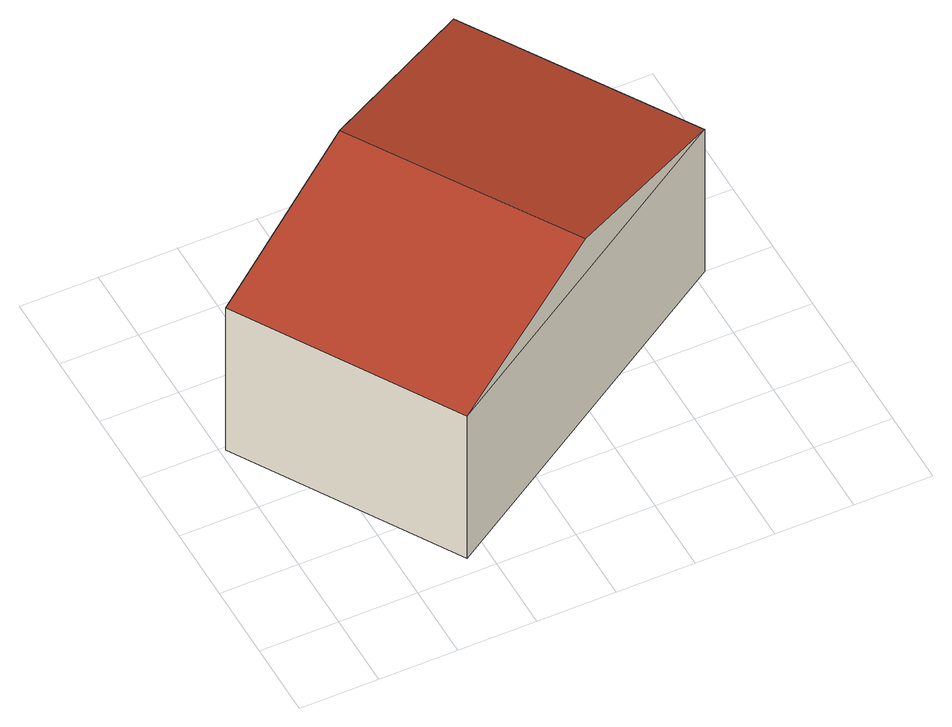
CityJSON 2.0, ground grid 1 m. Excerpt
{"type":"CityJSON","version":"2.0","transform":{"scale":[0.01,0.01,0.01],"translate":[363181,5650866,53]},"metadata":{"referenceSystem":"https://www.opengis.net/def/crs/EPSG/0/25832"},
"CityObjects":{
"building1":{"type":"Building","attributes":{"Geometrietyp2DReferenz":"3000","Gemeindeschluessel":"05315000","function":"31001_3281","roofType":"3100","measuredHeight":2.87},"geometry":[{"type":"Solid","lod":"2","boundaries":[[[[0,1,2,3]],[[4,5,1,0]],[[6,7,5,4]],[[3,2,7,6]],[[0,8,4]],[[6,9,3]],[[3,9,8,0]],[[4,8,9,6]],[[1,5,7,2]]]],"semantics":{"surfaces":[{"type":"WallSurface"},{"type":"RoofSurface"},{"type":"GroundSurface"}],"values":[[0,0,0,0,0,0,1,1,2]]}}]}
},
"vertices":[
[614,300,322],[614,300,90],[439,581,90],[439,581,322],[174,23,322],[174,23,90],[7,296,322],[7,296,90],[394,162,377],[223,438,377]
]}
